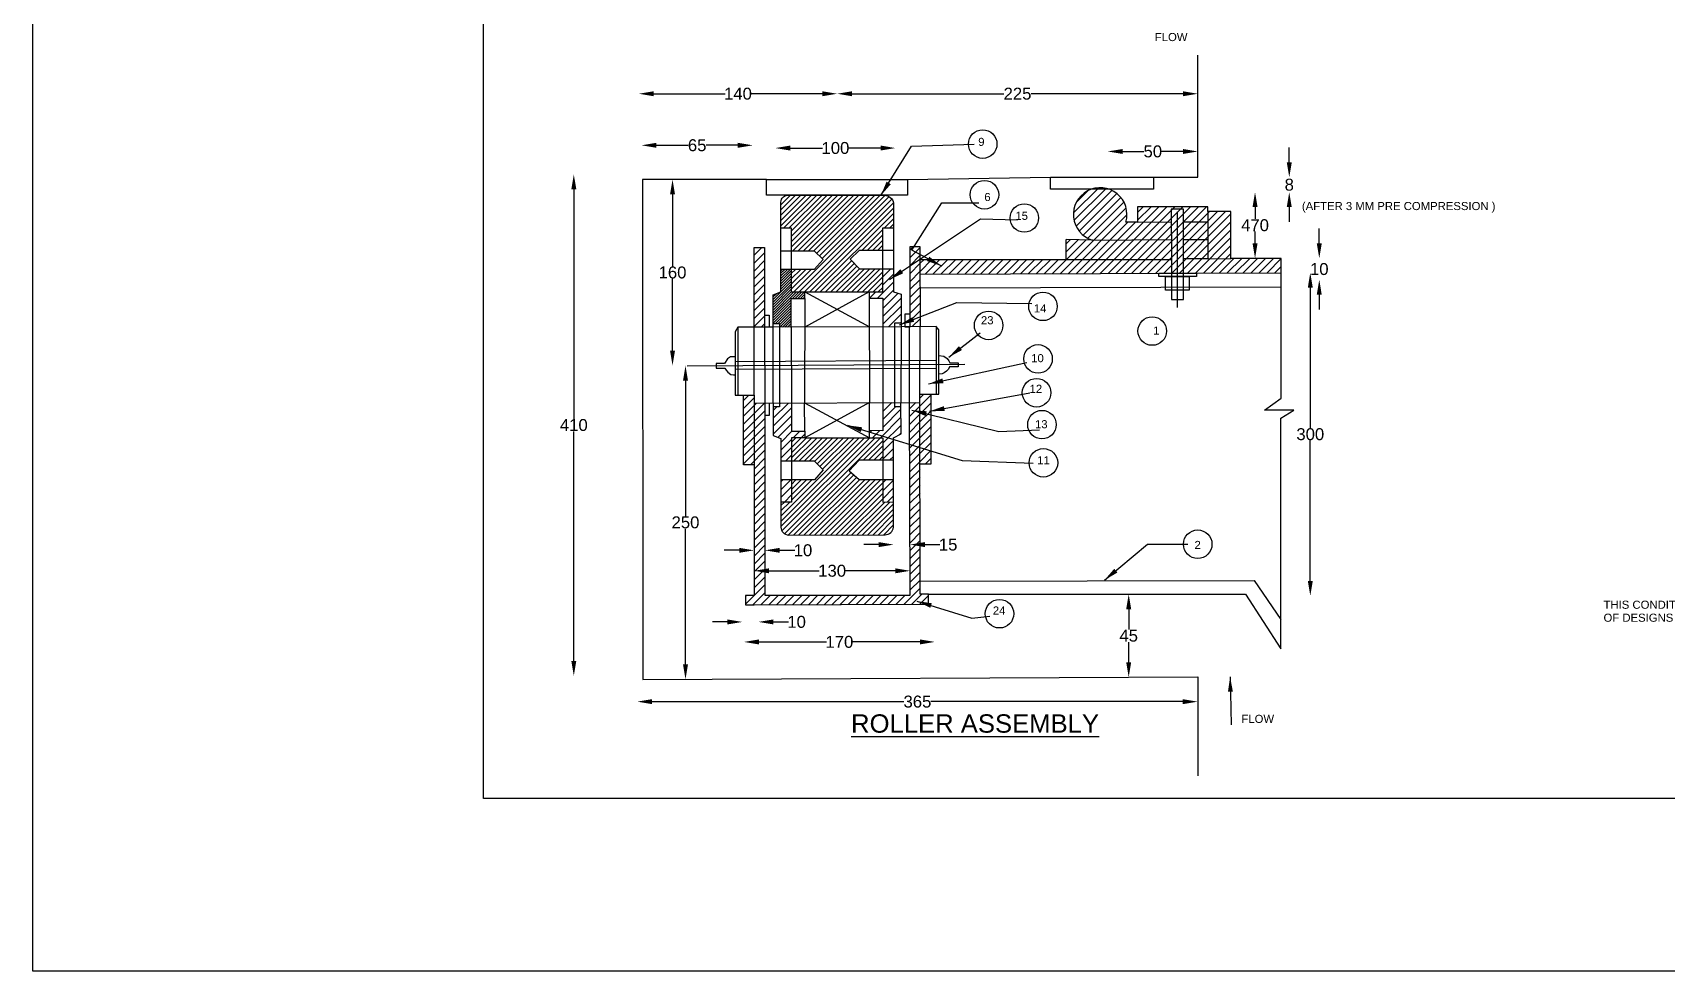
# Model space of a CAD drawing. Header units: metres. Extents: x 123 to 1660, y 133 to 921.
# Drawn here: x 123 to 671, y 133 to 448 of the extents above; entities that cross this region are included whole.
import ezdxf

# ---------------------------------------------------------------- set-up
doc = ezdxf.new("R2010")
doc.units = ezdxf.units.M
doc.header["$MEASUREMENT"] = 0
doc.layers.add('DIMENSION', color=7, linetype='Continuous')
doc.layers.add('TEXT', color=255, linetype='Continuous')
doc.styles.get("Standard").update_dxf_attribs({"font": 'ARIAL_1.TTF'})
doc.dimstyles.get("Standard").update_dxf_attribs({"dimtxt": 4, "dimasz": 5, "dimexe": 0.18, "dimexo": 0.0625, "dimgap": 0.09, "dimtad": 0, "dimtih": 1, "dimtoh": 1, "dimdec": 0, "dimzin": 0, "dimdsep": 46, "dimtxsty": 'Standard', "dimcen": 0, "dimse1": 1, "dimse2": 1, "dimadec": 0, "dimazin": 0, "dimtfac": 1, "dimtdec": 0, "dimtofl": 0, "dimtmove": 0, "dimatfit": 3, "dimfxl": 0, "dimtolj": 1, "dimtzin": 0, "dimarcsym": 0})
picture_1 = doc.add_image_def('image1.jpg', size_in_pixel=(7220, 3699))

# ---------------------------------------------------------------- blocks, each defined once
blk = doc.blocks.new('*D36')
at = {"layer": 'Defpoints', "color": 0}
for p in [(392.86, 427.08), (326.44, 420.19), (392.86, 420.19)]:
    blk.add_point(p, dxfattribs=at)
at = {"layer": 'DIMENSION', "color": 0, "lineweight": -2}
for p, q in [((331.44, 427.08), (355.34, 427.08)), ((387.86, 427.08), (363.96, 427.08))]:
    blk.add_line(p, q, dxfattribs=at)
at = {"layer": 'DIMENSION', "color": 0}
for points in [[(331.44, 427.91), (331.44, 426.24), (326.44, 427.08)], [(387.86, 427.91), (387.86, 426.24), (392.86, 427.08)]]:
    blk.add_solid(points, dxfattribs=at)
at = {"layer": 'DIMENSION', "color": 0, "insert": (359.65, 427.08), "char_height": 4, "attachment_point": 5}
blk.add_mtext('\\A1;140', dxfattribs=at)
blk = doc.blocks.new('*D37')
at = {"layer": 'Defpoints', "color": 0}
for p in [(392.86, 427.08), (513.66, 427.08), (513.66, 427.08)]:
    blk.add_point(p, dxfattribs=at)
at = {"layer": 'DIMENSION', "color": 0, "lineweight": -2}
for p, q in [((397.86, 427.08), (448.7, 427.08)), ((508.66, 427.08), (457.82, 427.08))]:
    blk.add_line(p, q, dxfattribs=at)
at = {"layer": 'DIMENSION', "color": 0}
for points in [[(397.86, 427.91), (397.86, 426.24), (392.86, 427.08)], [(508.66, 427.91), (508.66, 426.24), (513.66, 427.08)]]:
    blk.add_solid(points, dxfattribs=at)
at = {"layer": 'DIMENSION', "color": 0, "insert": (453.26, 427.08), "char_height": 4, "attachment_point": 5}
blk.add_mtext('\\A1;225', dxfattribs=at)
blk = doc.blocks.new('*D38')
at = {"layer": 'Defpoints', "color": 0}
for p in [(327.36, 405.68), (364.59, 409.81), (364.59, 405.68)]:
    blk.add_point(p, dxfattribs=at)
at = {"layer": 'DIMENSION', "color": 0, "lineweight": -2}
for p, q in [((332.36, 409.81), (342.99, 409.81)), ((359.59, 409.81), (348.96, 409.81))]:
    blk.add_line(p, q, dxfattribs=at)
at = {"layer": 'DIMENSION', "color": 0}
for points in [[(332.36, 410.65), (332.36, 408.98), (327.36, 409.81)], [(359.59, 410.65), (359.59, 408.98), (364.59, 409.81)]]:
    blk.add_solid(points, dxfattribs=at)
at = {"layer": 'DIMENSION', "color": 0, "insert": (345.98, 409.81), "char_height": 4, "attachment_point": 5}
blk.add_mtext('\\A1;65', dxfattribs=at)
blk = doc.blocks.new('*D39')
at = {"layer": 'Defpoints', "color": 0}
for p in [(412.39, 408.89), (372.17, 403.16), (412.39, 403.16)]:
    blk.add_point(p, dxfattribs=at)
at = {"layer": 'DIMENSION', "color": 0, "lineweight": -2}
for p, q in [((377.17, 408.89), (387.97, 408.89)), ((407.39, 408.89), (396.59, 408.89))]:
    blk.add_line(p, q, dxfattribs=at)
at = {"layer": 'DIMENSION', "color": 0}
for points in [[(377.17, 409.73), (377.17, 408.06), (372.17, 408.89)], [(407.39, 409.73), (407.39, 408.06), (412.39, 408.89)]]:
    blk.add_solid(points, dxfattribs=at)
at = {"layer": 'DIMENSION', "color": 0, "insert": (392.28, 408.89), "char_height": 4, "attachment_point": 5}
blk.add_mtext('\\A1;100', dxfattribs=at)
blk = doc.blocks.new('*D40')
at = {"layer": 'Defpoints', "color": 0}
for p in [(483.47, 407.75), (513.66, 407.75), (513.66, 407.75)]:
    blk.add_point(p, dxfattribs=at)
at = {"layer": 'DIMENSION', "color": 0, "lineweight": -2}
for p, q in [((488.47, 407.75), (495.62, 407.75)), ((508.66, 407.75), (501.51, 407.75))]:
    blk.add_line(p, q, dxfattribs=at)
at = {"layer": 'DIMENSION', "color": 0}
for points in [[(488.47, 408.58), (488.47, 406.92), (483.47, 407.75)], [(508.66, 408.58), (508.66, 406.92), (513.66, 407.75)]]:
    blk.add_solid(points, dxfattribs=at)
at = {"layer": 'DIMENSION', "color": 0, "insert": (498.57, 407.75), "char_height": 4, "attachment_point": 5}
blk.add_mtext('\\A1;50', dxfattribs=at)
blk = doc.blocks.new('*D41')
at = {"layer": 'Defpoints', "color": 0}
for p in [(310, 400.08), (304.67, 232.16), (310, 232.16)]:
    blk.add_point(p, dxfattribs=at)
at = {"layer": 'DIMENSION', "color": 0, "lineweight": -2}
for p, q in [((304.67, 395.08), (304.67, 318.25)), ((304.67, 237.16), (304.67, 313.99))]:
    blk.add_line(p, q, dxfattribs=at)
at = {"layer": 'DIMENSION', "color": 0}
for points in [[(303.84, 395.08), (305.51, 395.08), (304.67, 400.08)], [(303.84, 237.16), (305.51, 237.16), (304.67, 232.16)]]:
    blk.add_solid(points, dxfattribs=at)
at = {"layer": 'DIMENSION', "color": 0, "insert": (304.67, 316.12), "char_height": 4, "attachment_point": 5}
blk.add_mtext('\\A1;410', dxfattribs=at)
blk = doc.blocks.new('*D42')
at = {"layer": 'Defpoints', "color": 0}
for p in [(348.47, 398.38), (337.73, 336.03), (348.86, 336.03)]:
    blk.add_point(p, dxfattribs=at)
at = {"layer": 'DIMENSION', "color": 0, "lineweight": -2}
for p, q in [((337.73, 393.38), (337.73, 369.34)), ((337.73, 341.03), (337.73, 365.07))]:
    blk.add_line(p, q, dxfattribs=at)
at = {"layer": 'DIMENSION', "color": 0}
for points in [[(336.9, 393.38), (338.56, 393.38), (337.73, 398.38)], [(336.9, 341.03), (338.56, 341.03), (337.73, 336.03)]]:
    blk.add_solid(points, dxfattribs=at)
at = {"layer": 'DIMENSION', "color": 0, "insert": (337.73, 367.21), "char_height": 4, "attachment_point": 5}
blk.add_mtext('\\A1;160', dxfattribs=at)
blk = doc.blocks.new('*D43')
at = {"layer": 'Defpoints', "color": 0}
for p in [(337.73, 336.03), (338.2, 231), (342.07, 231)]:
    blk.add_point(p, dxfattribs=at)
at = {"layer": 'DIMENSION', "color": 0, "lineweight": -2}
for p, q in [((342.07, 331.03), (342.07, 285.65)), ((342.07, 236), (342.07, 281.38))]:
    blk.add_line(p, q, dxfattribs=at)
at = {"layer": 'DIMENSION', "color": 0}
for points in [[(341.24, 331.03), (342.91, 331.03), (342.07, 336.03)], [(341.24, 236), (342.91, 236), (342.07, 231)]]:
    blk.add_solid(points, dxfattribs=at)
at = {"layer": 'DIMENSION', "color": 0, "insert": (342.07, 283.52), "char_height": 4, "attachment_point": 5}
blk.add_mtext('\\A1;250', dxfattribs=at)
blk = doc.blocks.new('*D44')
at = {"layer": 'Defpoints', "color": 0}
for p in [(325.9, 220.05), (513.6, 223.5), (513.6, 220.05)]:
    blk.add_point(p, dxfattribs=at)
at = {"layer": 'DIMENSION', "color": 0, "lineweight": -2}
for p, q in [((330.9, 223.5), (415.22, 223.5)), ((508.6, 223.5), (424.27, 223.5))]:
    blk.add_line(p, q, dxfattribs=at)
at = {"layer": 'DIMENSION', "color": 0}
for points in [[(330.9, 224.34), (330.9, 222.67), (325.9, 223.5)], [(508.6, 224.34), (508.6, 222.67), (513.6, 223.5)]]:
    blk.add_solid(points, dxfattribs=at)
at = {"layer": 'DIMENSION', "color": 0, "insert": (419.75, 223.5), "char_height": 4, "attachment_point": 5}
blk.add_mtext('\\A1;365', dxfattribs=at)
blk = doc.blocks.new('*D45')
at = {"layer": 'Defpoints', "color": 0}
for p in [(488.17, 259.46), (490.5, 259.46), (492.38, 231.7)]:
    blk.add_point(p, dxfattribs=at)
at = {"layer": 'DIMENSION', "color": 0, "lineweight": -2}
for p, q in [((490.5, 254.46), (490.5, 247.7)), ((490.5, 236.7), (490.5, 243.46))]:
    blk.add_line(p, q, dxfattribs=at)
at = {"layer": 'DIMENSION', "color": 0}
for points in [[(489.66, 254.46), (491.33, 254.46), (490.5, 259.46)], [(489.66, 236.7), (491.33, 236.7), (490.5, 231.7)]]:
    blk.add_solid(points, dxfattribs=at)
at = {"layer": 'DIMENSION', "color": 0, "insert": (490.5, 245.58), "char_height": 4, "attachment_point": 5}
blk.add_mtext('\\A1;45', dxfattribs=at)
blk = doc.blocks.new('*D46')
at = {"layer": 'Defpoints', "color": 0}
for p in [(425.56, 243.5), (361.66, 240.26), (425.56, 240.26)]:
    blk.add_point(p, dxfattribs=at)
at = {"layer": 'DIMENSION', "color": 0, "lineweight": -2}
for p, q in [((366.66, 243.5), (389.3, 243.5)), ((420.56, 243.5), (397.92, 243.5))]:
    blk.add_line(p, q, dxfattribs=at)
at = {"layer": 'DIMENSION', "color": 0}
for points in [[(366.66, 244.34), (366.66, 242.67), (361.66, 243.5)], [(420.56, 244.34), (420.56, 242.67), (425.56, 243.5)]]:
    blk.add_solid(points, dxfattribs=at)
at = {"layer": 'DIMENSION', "color": 0, "insert": (393.61, 243.5), "char_height": 4, "attachment_point": 5}
blk.add_mtext('\\A1;170', dxfattribs=at)
blk = doc.blocks.new('*D47')
at = {"layer": 'Defpoints', "color": 0}
for p in [(361.1, 250.84), (366.53, 250.84), (366.53, 250.2)]:
    blk.add_point(p, dxfattribs=at)
at = {"layer": 'DIMENSION', "color": 0, "lineweight": -2}
for p, q in [((356.1, 250.2), (351.1, 250.2)), ((371.53, 250.2), (376.53, 250.2))]:
    blk.add_line(p, q, dxfattribs=at)
at = {"layer": 'DIMENSION', "color": 0}
for points in [[(356.1, 251.04), (356.1, 249.37), (361.1, 250.2)], [(371.53, 251.04), (371.53, 249.37), (366.53, 250.2)]]:
    blk.add_solid(points, dxfattribs=at)
at = {"layer": 'DIMENSION', "color": 0, "insert": (379.29, 250.2), "char_height": 4, "attachment_point": 5}
blk.add_mtext('\\A1;10', dxfattribs=at)
blk = doc.blocks.new('*D48')
at = {"layer": 'Defpoints', "color": 0}
for p in [(365.05, 274.18), (368.66, 274.18), (368.66, 274.18)]:
    blk.add_point(p, dxfattribs=at)
at = {"layer": 'DIMENSION', "color": 0, "lineweight": -2}
for p, q in [((360.05, 274.18), (355.05, 274.18)), ((373.66, 274.18), (378.66, 274.18))]:
    blk.add_line(p, q, dxfattribs=at)
at = {"layer": 'DIMENSION', "color": 0}
for points in [[(360.05, 275.01), (360.05, 273.35), (365.05, 274.18)], [(373.66, 275.01), (373.66, 273.35), (368.66, 274.18)]]:
    blk.add_solid(points, dxfattribs=at)
at = {"layer": 'DIMENSION', "color": 0, "insert": (381.42, 274.18), "char_height": 4, "attachment_point": 5}
blk.add_mtext('\\A1;10', dxfattribs=at)
blk = doc.blocks.new('*D49')
at = {"layer": 'Defpoints', "color": 0}
for p in [(365.05, 265.08), (417.31, 267.32), (417.31, 267.32)]:
    blk.add_point(p, dxfattribs=at)
at = {"layer": 'DIMENSION', "color": 0, "lineweight": -2}
for p, q in [((370.05, 267.32), (386.87, 267.32)), ((412.31, 267.32), (395.49, 267.32))]:
    blk.add_line(p, q, dxfattribs=at)
at = {"layer": 'DIMENSION', "color": 0}
for points in [[(370.05, 268.16), (370.05, 266.49), (365.05, 267.32)], [(412.31, 268.16), (412.31, 266.49), (417.31, 267.32)]]:
    blk.add_solid(points, dxfattribs=at)
at = {"layer": 'DIMENSION', "color": 0, "insert": (391.18, 267.32), "char_height": 4, "attachment_point": 5}
blk.add_mtext('\\A1;130', dxfattribs=at)
blk = doc.blocks.new('*D50')
at = {"layer": 'Defpoints', "color": 0}
for p in [(411.75, 281.93), (417.24, 281.95), (417.24, 276.09)]:
    blk.add_point(p, dxfattribs=at)
at = {"layer": 'DIMENSION', "color": 0, "lineweight": -2}
for p, q in [((406.75, 276.09), (401.75, 276.09)), ((422.24, 276.09), (427.24, 276.09))]:
    blk.add_line(p, q, dxfattribs=at)
at = {"layer": 'DIMENSION', "color": 0}
for points in [[(406.75, 276.93), (406.75, 275.26), (411.75, 276.09)], [(422.24, 276.93), (422.24, 275.26), (417.24, 276.09)]]:
    blk.add_solid(points, dxfattribs=at)
at = {"layer": 'DIMENSION', "color": 0, "insert": (430.03, 276.09), "char_height": 4, "attachment_point": 5}
blk.add_mtext('\\A1;15', dxfattribs=at)
blk = doc.blocks.new('*D51')
at = {"layer": 'Defpoints', "color": 0}
for p in [(513.66, 399.09), (513.66, 394.13), (544.27, 394.13)]:
    blk.add_point(p, dxfattribs=at)
at = {"layer": 'DIMENSION', "color": 0, "lineweight": -2}
for p, q in [((544.27, 404.09), (544.27, 409.09)), ((544.27, 389.13), (544.27, 384.13))]:
    blk.add_line(p, q, dxfattribs=at)
at = {"layer": 'DIMENSION', "color": 0}
for points in [[(543.44, 404.09), (545.1, 404.09), (544.27, 399.09)], [(543.44, 389.13), (545.1, 389.13), (544.27, 394.13)]]:
    blk.add_solid(points, dxfattribs=at)
at = {"layer": 'DIMENSION', "color": 0, "insert": (544.27, 396.61), "char_height": 4, "attachment_point": 5}
blk.add_mtext('\\A1;8', dxfattribs=at)
blk = doc.blocks.new('*D52')
at = {"layer": 'Defpoints', "color": 0}
for p in [(544.27, 394.13), (532.81, 371.93), (536.63, 371.93)]:
    blk.add_point(p, dxfattribs=at)
at = {"layer": 'DIMENSION', "color": 0, "lineweight": -2}
for p, q in [((532.81, 389.13), (532.81, 385.16)), ((532.81, 376.93), (532.81, 380.9))]:
    blk.add_line(p, q, dxfattribs=at)
at = {"layer": 'DIMENSION', "color": 0}
for points in [[(531.98, 389.13), (533.65, 389.13), (532.81, 394.13)], [(531.98, 376.93), (533.65, 376.93), (532.81, 371.93)]]:
    blk.add_solid(points, dxfattribs=at)
at = {"layer": 'DIMENSION', "color": 0, "insert": (532.81, 383.03), "char_height": 4, "attachment_point": 5}
blk.add_mtext('\\A1;470', dxfattribs=at)
blk = doc.blocks.new('*D53')
at = {"layer": 'Defpoints', "color": 0}
for p in [(541.59, 371.93), (541.59, 364.78), (554.32, 364.78)]:
    blk.add_point(p, dxfattribs=at)
at = {"layer": 'DIMENSION', "color": 0, "lineweight": -2}
for p, q in [((554.32, 376.93), (554.32, 381.93)), ((554.32, 359.78), (554.32, 354.78))]:
    blk.add_line(p, q, dxfattribs=at)
at = {"layer": 'DIMENSION', "color": 0}
for points in [[(553.49, 376.93), (555.15, 376.93), (554.32, 371.93)], [(553.49, 359.78), (555.15, 359.78), (554.32, 364.78)]]:
    blk.add_solid(points, dxfattribs=at)
at = {"layer": 'DIMENSION', "color": 0, "insert": (554.32, 368.35), "char_height": 4, "attachment_point": 5}
blk.add_mtext('\\A1;10', dxfattribs=at)
blk = doc.blocks.new('*D54')
at = {"layer": 'Defpoints', "color": 0}
for p in [(541.59, 367.14), (541.42, 258.96), (551.31, 258.96)]:
    blk.add_point(p, dxfattribs=at)
at = {"layer": 'DIMENSION', "color": 0, "lineweight": -2}
for p, q in [((551.31, 362.14), (551.31, 315.18)), ((551.31, 263.96), (551.31, 310.92))]:
    blk.add_line(p, q, dxfattribs=at)
at = {"layer": 'DIMENSION', "color": 0}
for points in [[(550.48, 362.14), (552.15, 362.14), (551.31, 367.14)], [(550.48, 263.96), (552.15, 263.96), (551.31, 258.96)]]:
    blk.add_solid(points, dxfattribs=at)
at = {"layer": 'DIMENSION', "color": 0, "insert": (551.31, 313.05), "char_height": 4, "attachment_point": 5}
blk.add_mtext('\\A1;300', dxfattribs=at)

msp = doc.modelspace()

# ---------------------------------------------------------------- hatches: boundary and pattern name
at = {"layer": 'DIMENSION'}
h = msp.add_hatch(dxfattribs=at)
h.set_pattern_fill('ANSI31', color=256, scale=15, style=0)
h.paths.add_polyline_path([(414.28, 359.96), (411.71, 360.75), (411.71, 368.42), (408.14, 368.42), (408.14, 360.69), (403.63, 360.69), (403.63, 358.65), (408.16, 358.65), (408.21, 349.02), (412.2, 349.04), (412.2, 350.4), (414.28, 350.4)])
h.paths.add_polyline_path([(368.55, 375.58), (365.05, 375.58), (365.05, 348.86), (368.55, 348.86)])
h.paths.add_polyline_path([(420.59, 375.87), (417.28, 375.87), (417.28, 353.22), (417.28, 349.08), (420.64, 349.12)])
h.paths.add_polyline_path([(541.59, 367.14), (541.59, 371.93), (524.74, 371.93), (524.74, 387.66), (517.03, 387.66), (517.03, 389.25), (493.41, 389.25), (493.41, 384.09), (489.53, 384.09, 2.419723), (478.41, 378.07), (469.58, 378.24), (469.58, 371.57), (420.6, 371.57), (420.61, 366.71)])
h = msp.add_hatch(dxfattribs=at)
h.set_pattern_fill('ANSI31', color=256, scale=10, style=0)
h.paths.add_polyline_path([(397.18, 371.63), (400.22, 374.61), (408.14, 374.61), (408.14, 382.2), (411.71, 382.2), (411.71, 390.46, 0.36993), (408.63, 393.1), (376.77, 393.1, 0.008881), (376.69, 393.11), (376.17, 393.11, 0.383365), (374.02, 390.72), (374.02, 382.13), (377.5, 382.13), (377.5, 374.47), (385.15, 374.47), (388.18, 371.56), (385.18, 368.27), (377.5, 368.27), (377.5, 360.69), (382.01, 360.69), (403.63, 360.69), (408.14, 360.69), (408.14, 368.42), (400.38, 368.42)])
h = msp.add_hatch(dxfattribs=at)
h.set_pattern_fill('ANSI31', color=256, scale=15, style=0)
h.paths.add_polyline_path([(365.05, 326.17), (361.49, 326.17), (361.49, 302.8), (365.05, 302.8)])
h.paths.add_polyline_path([(368.66, 323.48), (365.05, 323.46), (365.05, 302.8), (365.05, 259.05), (362.16, 259.05), (362.16, 255.9), (365.08, 255.9), (423.44, 256.12), (423.44, 259.46), (420.65, 259.46), (420.59, 323.71), (417.05, 323.7), (417.35, 259.16), (368.66, 259.16)])
h.paths.add_polyline_path([(382.01, 314.1), (377.56, 314.1), (377.56, 323.52), (373.52, 323.5), (373.52, 322.26), (371.44, 322.26), (371.44, 312.59), (373.97, 311.65), (373.99, 304.1), (377.59, 304.1), (377.59, 311.89), (382.01, 311.89)], flags=17)
h.paths.add_polyline_path([(377.59, 297.76), (374.01, 297.75), (374.02, 290.35), (377.59, 290.36)], flags=17)
h.paths.add_polyline_path([(411.73, 297.9), (408.12, 297.9), (408.12, 290.36), (411.74, 290.37)], flags=17)
h.paths.add_polyline_path([(411.71, 311.85), (414.26, 313.17), (414.22, 322.27), (412.2, 322.27), (412.2, 323.67), (408.2, 323.66), (408.12, 314.2), (403.69, 314.28), (403.68, 311.89), (408.12, 311.89), (408.12, 304.35), (411.72, 304.35)], flags=17)
h.paths.add_polyline_path([(424.25, 326.47), (420.59, 326.47), (420.59, 323.71), (420.61, 303.05), (424.25, 303.06)])
h = msp.add_hatch(dxfattribs=at)
h.set_pattern_fill('ANSI31', color=256, scale=10, style=0)
h.paths.add_polyline_path([(408.12, 297.9), (400.19, 297.89), (396.92, 300.82), (400.26, 304.35), (408.12, 304.35), (408.12, 311.89), (403.68, 311.89), (382.01, 311.89), (377.59, 311.89), (377.59, 304.1), (385.14, 304.1), (388.23, 301.11), (385.29, 297.77), (377.59, 297.76), (377.59, 290.36), (374.02, 290.35), (374.04, 281.95, 0.40491), (376.61, 279.31), (408.91, 279.4, 0.37953), (411.75, 281.93), (411.74, 290.37), (408.12, 290.36)])
at = {"layer": 'TEXT'}
h = msp.add_hatch(dxfattribs=at)
h.set_pattern_fill('ANSI31', color=256, scale=5, style=0)
h.paths.add_polyline_path([(382.01, 360.69), (377.5, 360.69), (377.5, 368.27), (374.02, 368.27), (374.02, 360.71), (371.44, 359.72), (371.44, 350.11), (373.52, 350.11), (373.52, 348.87), (377.5, 348.89), (377.5, 358.47), (382.01, 358.47)])

# ---------------------------------------------------------------- linework, layer by layer
at = {"layer": 'DIMENSION'}
msp.add_lwpolyline([(427.95, 390.57), (440.29, 390.57)], dxfattribs=at)
at = {"layer": 'TEXT'}
for points in [[(274.42, 899.66), (1477.56, 899.66), (1477.56, 191.11), (274.42, 191.11)], [(369.23, 398.38), (416.37, 398.38), (416.37, 393.11), (369.23, 393.11)], [(464.32, 399.09), (498.85, 399.09), (498.85, 395.08), (464.32, 395.08)], [(500.56, 366.99), (513.23, 366.99), (513.23, 365.83), (500.56, 365.83)], [(502.81, 365.83), (510.8, 365.83), (510.8, 361.28), (502.81, 361.28)], [(415.52, 349.06), (417.28, 349.06), (417.28, 353.22), (415.52, 353.22)], [(361.49, 326.17), (365.05, 326.17), (365.05, 302.8), (361.49, 302.8)]]:
    msp.add_lwpolyline(points, close=True, dxfattribs=at)
for points in [[(498.85, 399.09), (513.66, 399.09), (513.66, 440.05)], [(369.23, 398.38), (327.71, 398.38)], [(327.71, 398.38), (327.77, 230.95), (513.6, 231.79), (513.6, 198.61)], [(416.37, 398.38), (464.32, 399.09)], [(469.58, 371.57), (504.79, 371.57), (504.79, 358.13), (508.8, 358.13), (508.8, 388.41), (504.7, 388.41), (504.79, 371.57)], [(493.41, 384.09), (504.72, 384.15)], [(506.7, 387.54), (506.7, 355.47)], [(508.8, 384.17), (517.03, 384.17)], [(517.03, 387.66), (517.03, 371.78), (524.74, 371.93)], [(374.02, 382.13), (377.5, 382.13), (377.5, 360.69), (382.01, 360.69)], [(403.63, 360.69), (408.14, 360.69), (408.14, 382.2), (411.71, 382.2)], [(420.6, 371.57), (469.58, 371.57), (469.58, 378.24)], [(478.41, 378.07), (504.75, 378.22)], [(508.8, 378.25), (517.03, 378.25)], [(365.05, 326.17), (365.05, 375.58), (368.55, 375.58), (368.55, 348.86), (368.66, 323.48), (368.66, 259.16), (417.35, 259.16), (417.05, 323.7)], [(374.02, 374.47), (385.15, 374.47), (388.18, 371.56), (385.18, 368.27), (374.02, 368.27)], [(411.71, 374.61), (400.22, 374.61), (397.18, 371.63), (400.38, 368.42), (411.71, 368.42)], [(417.28, 353.22), (417.28, 375.87), (420.59, 375.87), (420.64, 349.12)], [(420.62, 362.03), (541.59, 362.42), (541.59, 367.14)], [(517.03, 371.78), (508.8, 371.78)], [(423.44, 259.46), (529.61, 259.46), (541.42, 241.24), (541.42, 318.39), (545.81, 321.1), (535.98, 321.1), (541.6, 325.09), (541.59, 362.42)], [(377.5, 348.89), (377.5, 358.47), (382.01, 358.47), (382.01, 360.69), (403.63, 360.69), (403.63, 358.65), (408.16, 358.65), (408.21, 349.02)], [(382.01, 358.47), (381.97, 323.54)], [(403.63, 360.69), (382, 348.91)], [(382.01, 360.69), (403.64, 349)], [(403.63, 358.65), (403.65, 323.64)], [(368.55, 352.97), (370.15, 352.97), (370.15, 348.86)], [(414.22, 322.27), (412.2, 322.27), (412.2, 350.4), (414.28, 350.4)], [(371.44, 348.86), (359.56, 348.86), (358.69, 347.36), (358.69, 326.17), (365.05, 326.17), (365.05, 323.46), (420.59, 323.71), (420.59, 326.47), (426.95, 326.47), (426.95, 348.02), (426.04, 349.18), (414.28, 349.05)], [(359.56, 348.86), (359.56, 326.17)], [(371.44, 350.11), (373.52, 350.11), (373.52, 322.26), (371.44, 322.26)], [(371.44, 323.49), (371.44, 348.86)], [(377.5, 348.89), (377.61, 323.52)], [(408.21, 349.02), (408.2, 323.66)], [(414.28, 349.05), (414.21, 323.68)], [(417.05, 323.7), (417.14, 349.08)], [(420.59, 326.47), (420.64, 349.12)], [(426.04, 349.18), (426.04, 326.47)], [(426.95, 339.42), (428.62, 339.19), (429.69, 338.37), (430.23, 337.64), (430.63, 336.99), (433.39, 336.99), (433.39, 335.64), (430.51, 335.64), (430.1, 334.85), (429.44, 334.16), (428.65, 333.57), (428.03, 333.31), (426.95, 333.19)], [(342.62, 335.99), (435.65, 336.57)], [(358.69, 338.98), (357.1, 338.94), (356.15, 338.28), (355.16, 336.76), (352.35, 336.76), (352.35, 335.19), (355.23, 335.19), (355.64, 334.48), (356.28, 333.82), (357.27, 333.11), (358.19, 332.92), (358.69, 332.92)], [(358.69, 337.4), (426.04, 337.83)], [(426.04, 335.08), (358.69, 334.72)], [(365.05, 302.8), (365.05, 259.05), (362.16, 259.05), (362.16, 255.9), (365.08, 255.9), (423.44, 256.12), (423.44, 259.46), (420.65, 259.46), (420.59, 323.71)], [(368.66, 319.43), (370.23, 319.43), (370.21, 323.48)], [(377.56, 323.52), (377.56, 314.1), (382.01, 314.1), (381.97, 323.54)], [(381.97, 323.54), (403.68, 311.89)], [(403.65, 323.64), (382.01, 311.89)], [(408.2, 323.66), (408.12, 314.2), (403.69, 314.28), (403.65, 323.64)], [(424.25, 326.47), (424.25, 303.06), (420.61, 303.05)], [(382.01, 311.89), (377.59, 311.89), (377.59, 290.36), (374.02, 290.35)], [(382.01, 314.1), (382.01, 311.89), (403.68, 311.89), (403.69, 314.28)], [(403.68, 311.89), (408.12, 311.89), (408.12, 290.36), (411.74, 290.37)], [(373.99, 304.1), (385.14, 304.1), (388.23, 301.11), (385.29, 297.77), (374.01, 297.75)], [(411.72, 304.35), (400.26, 304.35), (396.92, 300.82), (400.19, 297.89), (411.73, 297.9)], [(420.65, 263.84), (532.51, 264.05), (541.42, 251)]]:
    msp.add_lwpolyline(points, dxfattribs=at)
for points in [[(420.61, 366.71), (541.59, 367.14), (541.59, 371.93), (524.74, 371.93), (524.74, 387.66), (517.03, 387.66), (517.03, 389.25), (493.41, 389.25), (493.41, 384.09), (489.53, 384.09, 2.419723), (478.41, 378.07), (469.58, 378.24)], [(371.44, 348.86), (371.44, 359.72), (374.02, 360.71), (374.02, 390.72, -0.456437), (376.77, 393.1), (408.63, 393.1, -0.36993), (411.71, 390.46), (411.71, 360.75), (414.28, 359.96), (414.28, 349.05), (371.44, 348.86)], [(371.44, 323.49), (371.44, 312.59), (373.97, 311.65), (374.04, 281.95, 0.40491), (376.61, 279.31), (408.91, 279.4, 0.37953), (411.75, 281.93), (411.71, 311.85), (414.26, 313.17), (414.21, 323.68)]]:
    msp.add_lwpolyline(points, format="xyb", dxfattribs=at)
for centre in [(441.61, 410.22), (442.2, 393.26), (455.55, 385.47), (461.78, 355.87), (443.59, 349.5), (498.37, 347.62), (460.14, 338.3), (459.64, 326.95), (461.45, 316.27), (461.94, 303.48), (513.61, 276.23), (447.23, 252.95)]:
    msp.add_circle(centre, 4.78, dxfattribs=at)

# ---------------------------------------------------------------- texts
at = {"layer": 'DIMENSION'}
for s, height, p in [('FLOW', 2.712, (499.25, 444.71)), ('9', 2.71, (440.11, 409.61)), ('6', 2.71, (442.16, 391.14)), ('(AFTER 3 MM PRE COMPRESSION )', 2.7121, (548.5, 388.12)), ('15', 2.712, (452.56, 384.85)), ('14', 2.712, (458.74, 353.85)), ('23', 2.712, (441.01, 349.87)), ('1', 2.71, (498.69, 346.41)), ('10', 2.712, (457.84, 337.17)), ('12', 2.712, (457.32, 326.91)), ('13', 2.712, (459.12, 315.05)), ('11', 2.712, (459.89, 302.99)), ('2', 2.71, (512.54, 274.63)), ('THIS CONDITONAL APPROVAL DOES NOT ABSOLVE THE AGENCY OF ITS RESPONSIBILITY FOR THE CORRECTNESS', 2.7121, (649.52, 254.61)), ('24', 2.712, (445, 252.68)), ('OF DESIGNS AND DRAWING IN ALL RESPECTS GENERALLY FOUND IN ORDER EXCEPT FOR THE OMISSION & COMMISSIONS INDICATED ', 2.71207, (649.52, 250.26)), ('%%UROLLER ASSEMBLY', 6.1475, (397.52, 213.11)), ('FLOW', 2.712, (528.25, 216.38))]:
    msp.add_text(s, height=height, dxfattribs=at).set_placement(p)

# ---------------------------------------------------------------- dimensions: what is measured, and where the dimension line sits
for base, p1, p2, text, picture, middle in [((392.86, 427.08), (326.44, 420.19), (392.86, 420.19), '140', '*D36', (359.65, 427.08)), ((513.66, 427.08), (392.86, 427.08), (513.66, 427.08), '225', '*D37', (453.26, 427.08)), ((364.59, 409.81), (327.36, 405.68), (364.59, 405.68), '65', '*D38', (345.98, 409.81)), ((412.39, 408.89), (372.17, 403.16), (412.39, 403.16), '100', '*D39', (392.28, 408.89)), ((513.66, 407.75), (483.47, 407.75), (513.66, 407.75), '50', '*D40', (498.57, 407.75)), ((417.24, 276.09), (411.75, 281.93), (417.24, 281.95), '15', '*D50', (430.03, 276.09)), ((368.66, 274.18), (365.05, 274.18), (368.66, 274.18), '10', '*D48', (381.42, 274.18)), ((417.31, 267.32), (365.05, 265.08), (417.31, 267.32), '130', '*D49', (391.18, 267.32)), ((366.53, 250.2), (361.1, 250.84), (366.53, 250.84), '10', '*D47', (379.29, 250.2)), ((425.56, 243.5), (361.66, 240.26), (425.56, 240.26), '170', '*D46', (393.61, 243.5))]:
    dim = msp.add_linear_dim(base=base, p1=p1, p2=p2, text=text, dimstyle='Standard', dxfattribs=at)
    dim.commit()
    dim.dimension.update_dxf_attribs({"geometry": picture, "text_midpoint": middle})
for base, p1, p2, text, picture, middle in [((544.27, 394.13), (513.66, 399.09), (513.66, 394.13), '8', '*D51', (544.27, 396.61)), ((304.67, 232.16), (310, 400.08), (310, 232.16), '410', '*D41', (304.67, 316.12)), ((337.73, 336.03), (348.47, 398.38), (348.86, 336.03), '160', '*D42', (337.73, 367.21)), ((532.81, 371.93), (544.27, 394.13), (536.63, 371.93), '470', '*D52', (532.81, 383.03)), ((554.32, 364.78), (541.59, 371.93), (541.59, 364.78), '10', '*D53', (554.32, 368.35)), ((551.31, 258.96), (541.59, 367.14), (541.42, 258.96), '300', '*D54', (551.31, 313.05)), ((342.07, 231), (337.73, 336.03), (338.2, 231), '250', '*D43', (342.07, 283.52))]:
    dim = msp.add_linear_dim(base=base, p1=p1, p2=p2, angle=90, text=text, dimstyle='Standard', dxfattribs=at)
    dim.commit()
    dim.dimension.update_dxf_attribs({"geometry": picture, "text_midpoint": middle})
dim = msp.add_linear_dim(base=(490.5, 259.46), p1=(492.38, 231.7), p2=(488.17, 259.46), angle=90, text='45', dimstyle='Standard', dxfattribs=at)
dim.commit()
dim.dimension.update_dxf_attribs({"geometry": '*D45', "text_midpoint": (490.5, 245.58), "dimtype": 160})
dim = msp.add_linear_dim(base=(513.6, 223.5), p1=(325.9, 220.05), p2=(513.6, 220.05), text='365', dimstyle='Standard', dxfattribs=at)
dim.commit()
dim.dimension.update_dxf_attribs({"geometry": '*D44', "text_midpoint": (419.75, 223.5), "dimtype": 160})

# ---------------------------------------------------------------- pictures from other files: only their frames are drawn
at = {"layer": 'TEXT'}
image = msp.add_image(picture_1, insert=(123.45, 133.2), size_in_units=(1537, 787.44), dxfattribs=dict(at, fade=35))
image.dxf.flags = 7

# ---------------------------------------------------------------- leaders
at = {"layer": 'DIMENSION'}
for points in [[(407.48, 392.97), (417.77, 409.52), (438.76, 410.14)], [(427.75, 369.4), (417.87, 374.75), (427.95, 390.57)], [(410.36, 364.86), (440.92, 385.21), (453.27, 384.8)], [(413.7, 349.69), (432.97, 357.13), (458.06, 356.79)], [(430.21, 338.83), (440.79, 347.04)], [(423.41, 329.88), (456.39, 337.1)], [(423.84, 320.74), (457.39, 326.95)], [(417.83, 321.14), (447.02, 313.92), (460.61, 314.49)], [(396.23, 316.05), (434.78, 304.26), (458.53, 303.4)], [(482.35, 264.17), (496.85, 276.26), (510.25, 276.26)], [(419.55, 257.18), (437.92, 251.41), (444.03, 252.16)], [(524.45, 231.86), (524.83, 215.77)]]:
    msp.add_leader(points, dimstyle='Standard', override={"dimgap": 0.09, "dimtad": 0}, dxfattribs=at)

doc.saveas('drawing.dxf')
